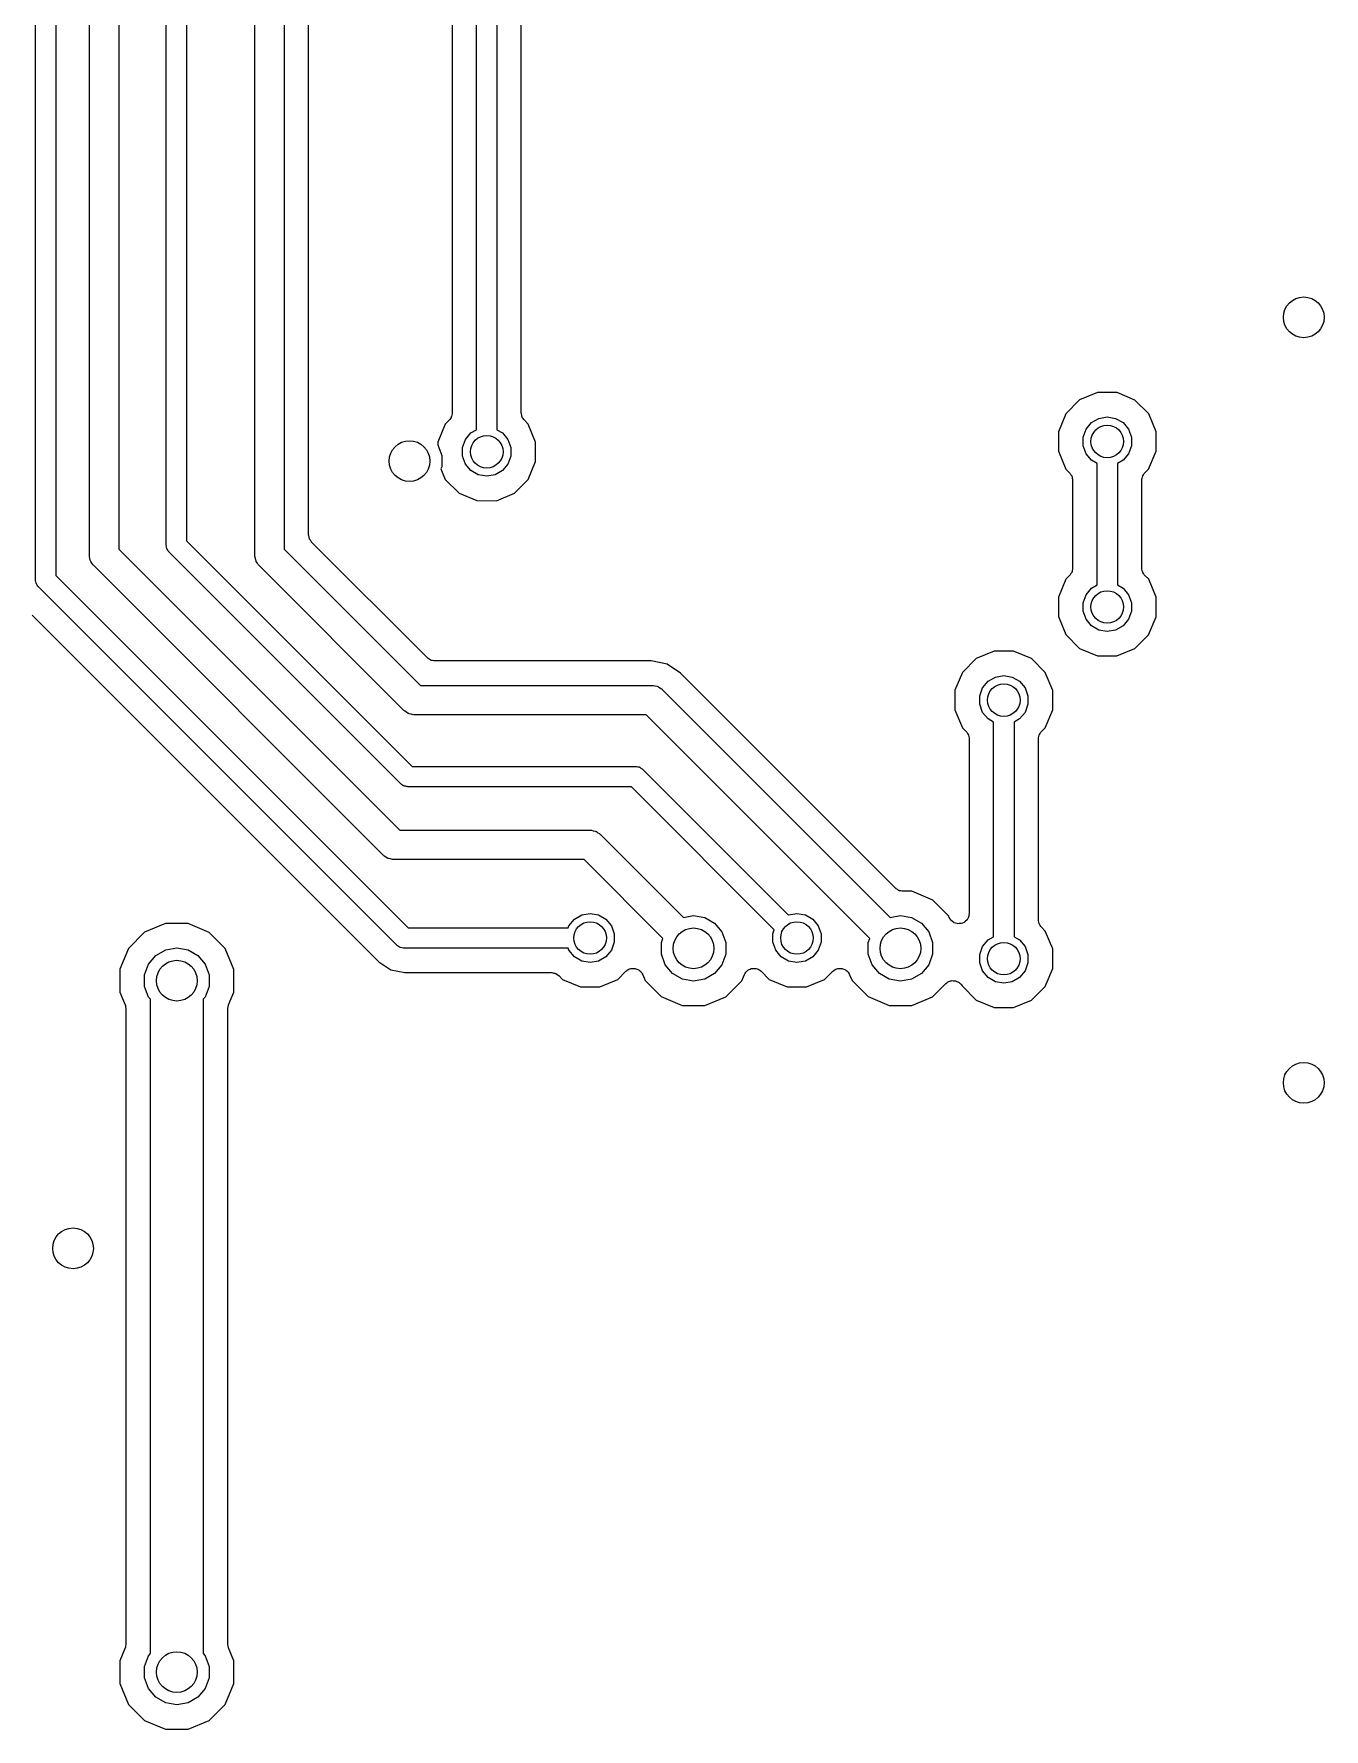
# Model space of a CAD drawing. Extents: x 25 to 125, y -125 to -25.
# Drawn here: x 38.25 to 54.1, y -111.69 to -90.88 of the extents above; entities that cross this region are included whole.
import ezdxf

# ---------------------------------------------------------------- set-up
doc = ezdxf.new("R2010")
doc.units = 0
doc.header["$MEASUREMENT"] = 0
doc.layers.add('BLACK', color=7, linetype='CONTINUOUS')

msp = doc.modelspace()

# ---------------------------------------------------------------- linework, layer by layer
at = {"layer": 'Black'}
for p, q in [((38.936, -97.282), (38.936, -48.768)), ((39.296, -48.8426), (39.296, -97.2074)), ((41.328, -49.53), (41.328, -97.2074)), ((40.968, -97.282), (40.968, -49.6046)), ((38.525, -56.18), (38.525, -97.5302)), ((39.88, -97.155), (39.88, -56.1503)), ((40.13, -56.1503), (40.13, -97.1032)), ((38.275, -97.582), (38.275, -56.2318)), ((43.69, -95.7417), (43.69, -84.7253)), ((43.94, -84.7253), (43.94, -95.7417)), ((44.24, -95.5359), (44.24, -84.9312)), ((41.628, -97.0306), (41.628, -89.3494)), ((43.39, -90.2381), (43.39, -95.5358)), ((51.3162, -95.2849), (51.0956, -95.376)), ((51.5549, -95.2851), (51.3162, -95.2849)), ((51.7753, -95.3766), (51.5549, -95.2851)), ((51.0956, -95.376), (50.9266, -95.5447)), ((51.944, -95.5456), (51.7753, -95.3766)), ((43.3066, -95.6717), (43.2151, -95.8921)), ((43.3527, -95.6257), (43.3066, -95.6717)), ((43.356, -95.6211), (43.3527, -95.6257)), ((43.3603, -95.6174), (43.356, -95.6211)), ((43.3686, -95.6031), (43.3603, -95.6174)), ((43.3781, -95.5896), (43.3686, -95.6031)), ((43.3795, -95.5841), (43.3781, -95.5896)), ((43.3823, -95.5792), (43.3795, -95.5841)), ((43.3852, -95.563), (43.3823, -95.5792)), ((43.3895, -95.547), (43.3852, -95.563)), ((43.39, -95.5358), (43.389, -95.5414)), ((43.389, -95.5414), (43.3895, -95.547)), ((44.241, -95.5414), (44.24, -95.5359)), ((44.2405, -95.5469), (44.241, -95.5414)), ((44.2448, -95.563), (44.2405, -95.5469)), ((44.2477, -95.5794), (44.2448, -95.563)), ((44.2504, -95.5842), (44.2477, -95.5794)), ((44.2519, -95.5895), (44.2504, -95.5842)), ((44.2614, -95.6031), (44.2519, -95.5895)), ((44.2697, -95.6176), (44.2614, -95.6031)), ((44.2739, -95.6211), (44.2697, -95.6176)), ((44.2771, -95.6257), (44.2739, -95.6211)), ((44.324, -95.6726), (44.2771, -95.6257)), ((44.4151, -95.8932), (44.324, -95.6726)), ((50.9266, -95.5447), (50.8351, -95.7651)), ((51.1742, -95.7344), (51.2414, -95.6543)), ((51.2414, -95.6543), (51.332, -95.602)), ((51.332, -95.602), (51.435, -95.5839)), ((51.435, -95.5839), (51.538, -95.602)), ((51.538, -95.602), (51.6286, -95.6543)), ((51.6286, -95.6543), (51.6958, -95.7344)), ((52.0351, -95.7662), (51.944, -95.5456)), ((43.2151, -95.8921), (43.2151, -95.9261)), ((43.2151, -95.9261), (43.2624, -96.0563)), ((43.5184, -95.9597), (43.5542, -95.8614)), ((43.5542, -95.8614), (43.6214, -95.7813)), ((43.6214, -95.7813), (43.69, -95.7417)), ((43.94, -95.7417), (44.0086, -95.7813)), ((44.0086, -95.7813), (44.0758, -95.8614)), ((44.0758, -95.8614), (44.1116, -95.9597)), ((44.415, -96.0289), (44.4151, -95.8932)), ((50.8351, -95.7651), (50.8349, -96.0038)), ((51.1384, -95.8327), (51.1742, -95.7344)), ((51.1384, -95.9373), (51.1384, -95.8327)), ((51.1742, -96.0356), (51.1384, -95.9373)), ((51.6958, -95.7344), (51.7316, -95.8327)), ((51.7316, -95.9373), (51.6958, -96.0356)), ((51.7316, -95.8327), (51.7316, -95.9373)), ((52.0349, -96.0049), (52.0351, -95.7662)), ((43.2624, -96.0563), (43.2624, -96.1957)), ((43.5184, -96.0643), (43.5184, -95.9597)), ((43.5542, -96.1626), (43.5184, -96.0643)), ((44.1116, -96.0643), (44.0758, -96.1626)), ((44.1116, -95.9597), (44.1116, -96.0643)), ((44.3234, -96.3523), (44.4149, -96.1319)), ((44.4149, -96.1319), (44.415, -96.0289)), ((44.415, -96.0289), (44.415, -96.0289)), ((50.8349, -96.0038), (50.926, -96.2244)), ((51.2414, -96.1157), (51.1742, -96.0356)), ((51.31, -96.1553), (51.2414, -96.1157)), ((51.6286, -96.1157), (51.56, -96.1553)), ((51.6958, -96.0356), (51.6286, -96.1157)), ((51.9434, -96.2253), (52.0349, -96.0049)), ((43.2624, -96.1957), (43.2527, -96.2224)), ((43.2527, -96.2224), (43.306, -96.3514)), ((43.306, -96.3514), (43.4747, -96.5204)), ((43.6214, -96.2427), (43.5542, -96.1626)), ((43.712, -96.295), (43.6214, -96.2427)), ((43.815, -96.3131), (43.712, -96.295)), ((43.918, -96.295), (43.815, -96.3131)), ((44.0086, -96.2427), (43.918, -96.295)), ((44.0758, -96.1626), (44.0086, -96.2427)), ((44.1544, -96.521), (44.3234, -96.3523)), ((50.926, -96.2244), (50.9729, -96.2713)), ((50.9729, -96.2713), (50.9761, -96.2759)), ((50.9761, -96.2759), (50.9803, -96.2794)), ((50.9803, -96.2794), (50.9886, -96.2939)), ((50.9886, -96.2939), (50.9981, -96.3075)), ((50.9981, -96.3075), (50.9996, -96.3128)), ((50.9996, -96.3128), (51.0023, -96.3176)), ((51.0023, -96.3176), (51.0052, -96.334)), ((51.0052, -96.334), (51.0095, -96.3501)), ((51.0095, -96.3501), (51.009, -96.3556)), ((51.009, -96.3556), (51.01, -96.3611)), ((51.31, -97.6467), (51.31, -96.1553)), ((51.56, -96.1553), (51.56, -97.6467)), ((51.86, -96.3612), (51.861, -96.3556)), ((51.8605, -96.35), (51.8648, -96.334)), ((51.861, -96.3556), (51.8605, -96.35)), ((51.8648, -96.334), (51.8677, -96.3178)), ((51.8677, -96.3178), (51.8705, -96.3129)), ((51.8705, -96.3129), (51.8719, -96.3074)), ((51.8719, -96.3074), (51.8814, -96.2939)), ((51.8814, -96.2939), (51.8897, -96.2796)), ((51.8897, -96.2796), (51.894, -96.2759)), ((51.894, -96.2759), (51.8973, -96.2713)), ((51.8973, -96.2713), (51.9434, -96.2253)), ((43.4747, -96.5204), (43.6951, -96.6119)), ((43.9338, -96.6121), (44.1544, -96.521)), ((51.01, -96.3611), (51.01, -97.4408)), ((51.86, -97.4409), (51.86, -96.3612)), ((43.6951, -96.6119), (43.9338, -96.6121)), ((39.881, -97.1604), (39.88, -97.155)), ((39.8805, -97.1659), (39.881, -97.1604)), ((39.8847, -97.1817), (39.8805, -97.1659)), ((39.8875, -97.1978), (39.8847, -97.1817)), ((40.13, -97.1032), (42.9008, -99.874)), ((41.629, -97.0361), (41.628, -97.0306)), ((41.6285, -97.0416), (41.629, -97.0361)), ((41.6328, -97.0577), (41.6285, -97.0416)), ((41.6357, -97.074), (41.6328, -97.0577)), ((41.6385, -97.0788), (41.6357, -97.074)), ((41.6399, -97.0842), (41.6385, -97.0788)), ((41.6494, -97.0978), (41.6399, -97.0842)), ((41.6577, -97.1122), (41.6494, -97.0978)), ((41.662, -97.1158), (41.6577, -97.1122)), ((41.6652, -97.1204), (41.662, -97.1158)), ((43.0876, -98.5428), (41.6652, -97.1204)), ((38.9374, -97.2898), (38.936, -97.282)), ((38.9367, -97.2977), (38.9374, -97.2898)), ((38.9428, -97.3204), (38.9367, -97.2977)), ((38.9469, -97.3436), (38.9428, -97.3204)), ((38.9508, -97.3504), (38.9469, -97.3436)), ((38.9529, -97.3581), (38.9508, -97.3504)), ((38.9664, -97.3773), (38.9529, -97.3581)), ((38.9781, -97.3977), (38.9664, -97.3773)), ((39.296, -97.2074), (42.7466, -100.658)), ((39.8903, -97.2025), (39.8875, -97.1978)), ((39.8917, -97.2078), (39.8903, -97.2025)), ((39.9011, -97.2212), (39.8917, -97.2078)), ((39.9092, -97.2353), (39.9011, -97.2212)), ((39.9135, -97.2389), (39.9092, -97.2353)), ((39.9166, -97.2434), (39.9135, -97.2389)), ((42.7606, -100.087), (39.9166, -97.2434)), ((40.9694, -97.2898), (40.968, -97.282)), ((40.9687, -97.2977), (40.9694, -97.2898)), ((40.9748, -97.3204), (40.9687, -97.2977)), ((40.9789, -97.3436), (40.9748, -97.3204)), ((40.9828, -97.3504), (40.9789, -97.3436)), ((40.9849, -97.3581), (40.9828, -97.3504)), ((40.9984, -97.3773), (40.9849, -97.3581)), ((41.0101, -97.3977), (40.9984, -97.3773)), ((41.328, -97.2074), (43.0006, -98.88)), ((38.276, -97.5874), (38.275, -97.582)), ((38.2755, -97.5929), (38.276, -97.5874)), ((38.2797, -97.6087), (38.2755, -97.5929)), ((38.525, -97.5302), (42.8508, -101.856)), ((38.9842, -97.4028), (38.9781, -97.3977)), ((38.9887, -97.4093), (38.9842, -97.4028)), ((42.5447, -100.965), (38.9887, -97.4093)), ((41.0162, -97.4028), (41.0101, -97.3977)), ((41.0207, -97.4093), (41.0162, -97.4028)), ((42.7987, -99.1873), (41.0207, -97.4093)), ((50.9266, -97.5767), (50.8351, -97.7971)), ((50.9727, -97.5307), (50.9266, -97.5767)), ((50.976, -97.5261), (50.9727, -97.5307)), ((50.9803, -97.5224), (50.976, -97.5261)), ((50.9886, -97.5081), (50.9803, -97.5224)), ((50.9981, -97.4946), (50.9886, -97.5081)), ((50.9995, -97.4891), (50.9981, -97.4946)), ((51.0023, -97.4842), (50.9995, -97.4891)), ((51.0052, -97.468), (51.0023, -97.4842)), ((51.0095, -97.452), (51.0052, -97.468)), ((51.01, -97.4408), (51.009, -97.4464)), ((51.009, -97.4464), (51.0095, -97.452)), ((51.861, -97.4464), (51.86, -97.4409)), ((51.8605, -97.4519), (51.861, -97.4464)), ((51.8648, -97.468), (51.8605, -97.4519)), ((51.8677, -97.4844), (51.8648, -97.468)), ((51.8704, -97.4892), (51.8677, -97.4844)), ((51.8719, -97.4945), (51.8704, -97.4892)), ((51.8814, -97.5081), (51.8719, -97.4945)), ((51.8897, -97.5226), (51.8814, -97.5081)), ((51.8939, -97.5261), (51.8897, -97.5226)), ((51.8971, -97.5307), (51.8939, -97.5261)), ((51.944, -97.5776), (51.8971, -97.5307)), ((52.0351, -97.7982), (51.944, -97.5776)), ((38.2825, -97.6248), (38.2797, -97.6087)), ((38.2853, -97.6295), (38.2825, -97.6248)), ((38.2867, -97.6348), (38.2853, -97.6295)), ((38.2961, -97.6482), (38.2867, -97.6348)), ((38.3042, -97.6623), (38.2961, -97.6482)), ((38.3085, -97.6659), (38.3042, -97.6623)), ((38.3116, -97.6704), (38.3085, -97.6659)), ((42.7106, -102.069), (38.3116, -97.6704)), ((50.8351, -97.7971), (50.8349, -98.0358)), ((51.1384, -97.8647), (51.1742, -97.7664)), ((51.1742, -97.7664), (51.2414, -97.6863)), ((51.2414, -97.6863), (51.31, -97.6467)), ((51.56, -97.6467), (51.6286, -97.6863)), ((51.6286, -97.6863), (51.6958, -97.7664)), ((51.6958, -97.7664), (51.7316, -97.8647)), ((52.0349, -98.0369), (52.0351, -97.7982)), ((38.2338, -98.0168), (42.4896, -102.273)), ((51.1384, -97.9693), (51.1384, -97.8647)), ((51.1742, -98.0676), (51.1384, -97.9693)), ((51.7316, -97.9693), (51.6958, -98.0676)), ((51.7316, -97.8647), (51.7316, -97.9693)), ((50.8349, -98.0358), (50.926, -98.2564)), ((51.2414, -98.1477), (51.1742, -98.0676)), ((51.332, -98.2), (51.2414, -98.1477)), ((51.435, -98.2181), (51.332, -98.2)), ((51.538, -98.2), (51.435, -98.2181)), ((51.6286, -98.1477), (51.538, -98.2)), ((51.6958, -98.0676), (51.6286, -98.1477)), ((51.9434, -98.2573), (52.0349, -98.0369)), ((50.926, -98.2564), (51.0947, -98.4254)), ((51.0947, -98.4254), (51.3151, -98.5169)), ((51.5538, -98.5171), (51.7744, -98.426)), ((51.7744, -98.426), (51.9434, -98.2573)), ((43.0922, -98.546), (43.0876, -98.5428)), ((43.0958, -98.5503), (43.0922, -98.546)), ((43.1102, -98.5586), (43.0958, -98.5503)), ((43.1238, -98.5681), (43.1102, -98.5586)), ((43.1292, -98.5695), (43.1238, -98.5681)), ((43.134, -98.5723), (43.1292, -98.5695)), ((43.1503, -98.5752), (43.134, -98.5723)), ((43.1664, -98.5795), (43.1503, -98.5752)), ((43.1719, -98.579), (43.1664, -98.5795)), ((43.1774, -98.58), (43.1719, -98.579)), ((45.8345, -98.58), (43.1774, -98.58)), ((46.0297, -98.6188), (45.8345, -98.58)), ((46.1953, -98.7294), (46.0297, -98.6188)), ((49.8256, -98.551), (49.6566, -98.7197)), ((50.0462, -98.4599), (49.8256, -98.551)), ((50.2849, -98.4601), (50.0462, -98.4599)), ((50.5053, -98.5516), (50.2849, -98.4601)), ((50.674, -98.7206), (50.5053, -98.5516)), ((51.3151, -98.5169), (51.5538, -98.5171)), ((48.8367, -101.371), (46.1953, -98.7294)), ((49.6566, -98.7197), (49.5651, -98.9401)), ((49.9042, -98.9094), (49.9714, -98.8293)), ((49.9714, -98.8293), (50.062, -98.777)), ((50.062, -98.777), (50.165, -98.7589)), ((50.165, -98.7589), (50.268, -98.777)), ((50.268, -98.777), (50.3586, -98.8293)), ((50.3586, -98.8293), (50.4258, -98.9094)), ((50.7651, -98.9412), (50.674, -98.7206)), ((43.0006, -98.88), (45.847, -98.88)), ((45.847, -98.88), (45.8548, -98.8814)), ((45.8548, -98.8814), (45.8627, -98.8807)), ((45.8627, -98.8807), (45.8854, -98.8868)), ((45.8854, -98.8868), (45.9086, -98.8909)), ((45.9086, -98.8909), (45.9154, -98.8948)), ((45.9154, -98.8948), (45.9231, -98.8969)), ((45.9231, -98.8969), (45.9423, -98.9104)), ((45.9423, -98.9104), (45.9627, -98.9221)), ((45.9627, -98.9221), (45.9678, -98.9282)), ((45.9678, -98.9282), (45.9743, -98.9327)), ((45.9743, -98.9327), (48.7701, -101.729)), ((49.5651, -98.9401), (49.5649, -99.1788)), ((49.8684, -99.0077), (49.9042, -98.9094)), ((49.8684, -99.1123), (49.8684, -99.0077)), ((50.4258, -98.9094), (50.4616, -99.0077)), ((50.4616, -99.0077), (50.4616, -99.1123)), ((50.7649, -99.1799), (50.7651, -98.9412)), ((42.8052, -99.1918), (42.7987, -99.1873)), ((42.8103, -99.1979), (42.8052, -99.1918)), ((42.8307, -99.2096), (42.8103, -99.1979)), ((42.8499, -99.2231), (42.8307, -99.2096)), ((42.8576, -99.2252), (42.8499, -99.2231)), ((42.8644, -99.2291), (42.8576, -99.2252)), ((42.8876, -99.2332), (42.8644, -99.2291)), ((42.9103, -99.2393), (42.8876, -99.2332)), ((42.9182, -99.2386), (42.9103, -99.2393)), ((42.926, -99.24), (42.9182, -99.2386)), ((45.7724, -99.24), (42.926, -99.24)), ((48.5186, -101.986), (45.7724, -99.24)), ((49.5649, -99.1788), (49.656, -99.3994)), ((49.9042, -99.2106), (49.8684, -99.1123)), ((49.9714, -99.2907), (49.9042, -99.2106)), ((50.4258, -99.2106), (50.3586, -99.2907)), ((50.4616, -99.1123), (50.4258, -99.2106)), ((50.6734, -99.4003), (50.7649, -99.1799)), ((49.656, -99.3994), (49.7029, -99.4463)), ((49.7029, -99.4463), (49.706, -99.4509)), ((49.706, -99.4509), (49.7103, -99.4544)), ((49.7103, -99.4544), (49.7186, -99.4689)), ((49.7186, -99.4689), (49.7281, -99.4825)), ((50.04, -99.3303), (49.9714, -99.2907)), ((50.04, -101.811), (50.04, -99.3303)), ((50.3586, -99.2907), (50.29, -99.3303)), ((50.29, -99.3303), (50.29, -101.811)), ((50.6019, -99.4824), (50.6114, -99.4689)), ((50.6114, -99.4689), (50.6197, -99.4546)), ((50.6197, -99.4546), (50.624, -99.4509)), ((50.624, -99.4509), (50.6273, -99.4463)), ((50.6273, -99.4463), (50.6734, -99.4003)), ((49.7281, -99.4825), (49.7296, -99.4878)), ((49.7296, -99.4878), (49.7323, -99.4926)), ((49.7323, -99.4926), (49.7352, -99.509)), ((49.7352, -99.509), (49.7395, -99.5251)), ((49.7395, -99.5251), (49.739, -99.5306)), ((49.739, -99.5306), (49.74, -99.5361)), ((49.74, -99.5361), (49.74, -101.68)), ((50.59, -99.5362), (50.591, -99.5306)), ((50.59, -101.759), (50.59, -99.5362)), ((50.5905, -99.525), (50.5948, -99.509)), ((50.591, -99.5306), (50.5905, -99.525)), ((50.5948, -99.509), (50.5977, -99.4928)), ((50.5977, -99.4928), (50.6005, -99.4879)), ((50.6005, -99.4879), (50.6019, -99.4824)), ((42.9008, -99.874), (45.643, -99.874)), ((45.643, -99.874), (45.6484, -99.8749)), ((45.6484, -99.8749), (45.6539, -99.8745)), ((45.6539, -99.8745), (45.6696, -99.8787)), ((45.6696, -99.8787), (45.6857, -99.8815)), ((45.6857, -99.8815), (45.6905, -99.8843)), ((45.6905, -99.8843), (45.6958, -99.8857)), ((45.6958, -99.8857), (45.7092, -99.8951)), ((42.7651, -100.091), (42.7606, -100.087)), ((42.7686, -100.095), (42.7651, -100.091)), ((42.7828, -100.103), (42.7686, -100.095)), ((45.7092, -99.8951), (45.7233, -99.9032)), ((45.7233, -99.9032), (45.7269, -99.9074)), ((45.7269, -99.9074), (45.7314, -99.9106)), ((45.7314, -99.9106), (47.52, -101.699)), ((42.7962, -100.112), (42.7828, -100.103)), ((42.8015, -100.114), (42.7962, -100.112)), ((42.8062, -100.116), (42.8015, -100.114)), ((42.8223, -100.119), (42.8062, -100.116)), ((42.8381, -100.124), (42.8223, -100.119)), ((42.8436, -100.123), (42.8381, -100.124)), ((42.849, -100.124), (42.8436, -100.123)), ((45.5912, -100.124), (42.849, -100.124)), ((47.3464, -101.879), (45.5912, -100.124)), ((42.7466, -100.658), (45.085, -100.658)), ((45.085, -100.658), (45.0928, -100.659)), ((45.0928, -100.659), (45.1007, -100.659)), ((45.1007, -100.659), (45.1234, -100.665)), ((45.1234, -100.665), (45.1466, -100.669)), ((45.1466, -100.669), (45.1534, -100.673)), ((45.1534, -100.673), (45.1611, -100.675)), ((45.1611, -100.675), (45.1803, -100.688)), ((45.1803, -100.688), (45.2007, -100.7)), ((45.2007, -100.7), (45.2058, -100.706)), ((45.2058, -100.706), (45.2123, -100.711)), ((45.2123, -100.711), (46.2301, -101.729)), ((42.5512, -100.97), (42.5447, -100.965)), ((42.5563, -100.976), (42.5512, -100.97)), ((42.5767, -100.988), (42.5563, -100.976)), ((42.5959, -101.001), (42.5767, -100.988)), ((42.6036, -101.003), (42.5959, -101.001)), ((42.6104, -101.007), (42.6036, -101.003)), ((42.6336, -101.011), (42.6104, -101.007)), ((42.6563, -101.017), (42.6336, -101.011)), ((42.6642, -101.017), (42.6563, -101.017)), ((42.672, -101.018), (42.6642, -101.017)), ((45.0104, -101.018), (42.672, -101.018)), ((45.9786, -101.986), (45.0104, -101.018)), ((48.8412, -101.374), (48.8367, -101.371)), ((48.8447, -101.378), (48.8412, -101.374)), ((48.8591, -101.387), (48.8447, -101.378)), ((48.8728, -101.396), (48.8591, -101.387)), ((48.8781, -101.398), (48.8728, -101.396)), ((48.8829, -101.4), (48.8781, -101.398)), ((48.8993, -101.403), (48.8829, -101.4)), ((48.9154, -101.408), (48.8993, -101.403)), ((48.9209, -101.407), (48.9154, -101.408)), ((48.9263, -101.408), (48.9209, -101.407)), ((49.0348, -101.408), (48.9263, -101.408)), ((49.292, -101.515), (49.0348, -101.408)), ((49.4888, -101.712), (49.292, -101.515)), ((44.8242, -101.83), (44.8914, -101.75)), ((44.8914, -101.75), (44.982, -101.698)), ((44.982, -101.698), (45.085, -101.68)), ((45.085, -101.68), (45.188, -101.698)), ((45.188, -101.698), (45.2786, -101.75)), ((45.2786, -101.75), (45.3458, -101.83)), ((46.2301, -101.729), (46.355, -101.706)), ((46.355, -101.706), (46.4923, -101.731)), ((46.4923, -101.731), (46.6131, -101.8)), ((47.52, -101.699), (47.522, -101.698)), ((47.522, -101.698), (47.625, -101.68)), ((47.625, -101.68), (47.728, -101.698)), ((47.728, -101.698), (47.8186, -101.75)), ((47.8186, -101.75), (47.8858, -101.83)), ((48.7701, -101.729), (48.895, -101.706)), ((48.895, -101.706), (49.0323, -101.731)), ((49.0323, -101.731), (49.1531, -101.8)), ((49.4956, -101.729), (49.4888, -101.712)), ((49.506, -101.745), (49.4956, -101.729)), ((49.5157, -101.762), (49.506, -101.745)), ((49.5178, -101.763), (49.5157, -101.762)), ((49.5193, -101.766), (49.5178, -101.763)), ((49.5347, -101.778), (49.5193, -101.766)), ((49.7103, -101.762), (49.6955, -101.774)), ((49.7117, -101.759), (49.7103, -101.762)), ((49.7137, -101.757), (49.7117, -101.759)), ((49.7227, -101.74), (49.7137, -101.757)), ((49.7323, -101.724), (49.7227, -101.74)), ((49.7328, -101.721), (49.7323, -101.724)), ((49.7341, -101.718), (49.7328, -101.721)), ((49.7366, -101.699), (49.7341, -101.718)), ((49.74, -101.68), (49.7366, -101.699)), ((50.591, -101.764), (50.59, -101.759)), ((50.5905, -101.77), (50.591, -101.764)), ((39.614, -101.911), (39.4169, -102.108)), ((39.8714, -101.805), (39.614, -101.911)), ((40.1499, -101.805), (39.8714, -101.805)), ((40.407, -101.912), (40.1499, -101.805)), ((40.6038, -102.109), (40.407, -101.912)), ((42.8508, -101.856), (44.8149, -101.856)), ((44.8149, -101.856), (44.8242, -101.83)), ((45.3458, -101.83), (45.3816, -101.929)), ((45.3816, -101.929), (45.3816, -102.033)), ((46.6131, -101.8), (46.7027, -101.907)), ((46.7027, -101.907), (46.7504, -102.038)), ((47.3284, -101.929), (47.3464, -101.879)), ((47.3284, -102.033), (47.3284, -101.929)), ((47.8858, -101.83), (47.9216, -101.929)), ((47.9216, -101.929), (47.9216, -102.033)), ((49.1531, -101.8), (49.2427, -101.907)), ((49.2427, -101.907), (49.2904, -102.038)), ((49.5495, -101.79), (49.5347, -101.778)), ((49.5521, -101.791), (49.5495, -101.79)), ((49.5543, -101.793), (49.5521, -101.791)), ((49.5727, -101.799), (49.5543, -101.793)), ((49.5909, -101.805), (49.5727, -101.799)), ((49.5937, -101.805), (49.5909, -101.805)), ((49.5963, -101.806), (49.5937, -101.805)), ((49.6157, -101.805), (49.5963, -101.806)), ((49.6351, -101.805), (49.6157, -101.805)), ((49.6376, -101.804), (49.6351, -101.805)), ((49.6404, -101.804), (49.6376, -101.804)), ((49.6583, -101.797), (49.6404, -101.804)), ((49.6765, -101.79), (49.6583, -101.797)), ((49.6786, -101.788), (49.6765, -101.79)), ((49.6811, -101.787), (49.6786, -101.788)), ((49.6955, -101.774), (49.6811, -101.787)), ((49.9714, -102.004), (50.04, -101.965)), ((50.04, -101.965), (50.04, -101.811)), ((50.29, -101.811), (50.29, -101.965)), ((50.29, -101.965), (50.3586, -102.004)), ((50.5948, -101.786), (50.5905, -101.77)), ((50.5977, -101.802), (50.5948, -101.786)), ((50.6004, -101.807), (50.5977, -101.802)), ((50.6019, -101.813), (50.6004, -101.807)), ((50.6114, -101.826), (50.6019, -101.813)), ((50.6197, -101.841), (50.6114, -101.826)), ((50.624, -101.844), (50.6197, -101.841)), ((50.6271, -101.849), (50.624, -101.844)), ((50.674, -101.896), (50.6271, -101.849)), ((50.7651, -102.116), (50.674, -101.896)), ((39.4169, -102.108), (39.3101, -102.365)), ((39.7519, -102.197), (39.8727, -102.128)), ((39.8727, -102.128), (40.01, -102.103)), ((40.01, -102.103), (40.1473, -102.128)), ((40.1473, -102.128), (40.2681, -102.197)), ((40.7101, -102.366), (40.6038, -102.109)), ((42.7151, -102.073), (42.7106, -102.069)), ((42.7187, -102.077), (42.7151, -102.073)), ((42.7328, -102.085), (42.7187, -102.077)), ((42.7462, -102.094), (42.7328, -102.085)), ((42.7515, -102.096), (42.7462, -102.094)), ((42.7562, -102.098), (42.7515, -102.096)), ((42.7723, -102.101), (42.7562, -102.098)), ((42.7881, -102.106), (42.7723, -102.101)), ((42.7936, -102.105), (42.7881, -102.106)), ((42.799, -102.106), (42.7936, -102.105)), ((44.8149, -102.106), (42.799, -102.106)), ((44.8242, -102.132), (44.8149, -102.106)), ((44.8914, -102.212), (44.8242, -102.132)), ((45.3458, -102.132), (45.2786, -102.212)), ((45.3816, -102.033), (45.3458, -102.132)), ((45.9596, -102.038), (45.9786, -101.986)), ((45.9596, -102.178), (45.9596, -102.038)), ((46.0073, -102.309), (45.9596, -102.178)), ((46.7504, -102.178), (46.7027, -102.309)), ((46.7504, -102.038), (46.7504, -102.178)), ((47.3642, -102.132), (47.3284, -102.033)), ((47.4314, -102.212), (47.3642, -102.132)), ((47.8858, -102.132), (47.8186, -102.212)), ((47.9216, -102.033), (47.8858, -102.132)), ((48.4996, -102.038), (48.5186, -101.986)), ((48.4996, -102.178), (48.4996, -102.038)), ((48.5473, -102.309), (48.4996, -102.178)), ((49.2904, -102.178), (49.2427, -102.309)), ((49.2904, -102.038), (49.2904, -102.178)), ((49.8684, -102.183), (49.9042, -102.084)), ((49.8684, -102.287), (49.8684, -102.183)), ((49.9042, -102.084), (49.9714, -102.004)), ((50.3586, -102.004), (50.4258, -102.084)), ((50.4258, -102.084), (50.4616, -102.183)), ((50.4616, -102.183), (50.4616, -102.287)), ((50.7649, -102.355), (50.7651, -102.116)), ((39.3101, -102.365), (39.3099, -102.644)), ((39.6146, -102.435), (39.6623, -102.304)), ((39.6623, -102.304), (39.7519, -102.197)), ((40.2681, -102.197), (40.3577, -102.304)), ((40.3577, -102.304), (40.4054, -102.435)), ((40.7099, -102.645), (40.7101, -102.366)), ((42.4896, -102.273), (42.6373, -102.371)), ((42.6373, -102.371), (42.8115, -102.406)), ((44.982, -102.264), (44.8914, -102.212)), ((45.085, -102.282), (44.982, -102.264)), ((45.188, -102.264), (45.085, -102.282)), ((45.2786, -102.212), (45.188, -102.264)), ((45.4244, -102.49), (45.5242, -102.39)), ((45.5242, -102.39), (45.5356, -102.382)), ((45.5356, -102.382), (45.5458, -102.373)), ((45.5458, -102.373), (45.5536, -102.37)), ((45.5536, -102.37), (45.5604, -102.365)), ((45.5604, -102.365), (45.5738, -102.361)), ((45.5738, -102.361), (45.5866, -102.356)), ((45.5866, -102.356), (45.5949, -102.356)), ((45.5949, -102.356), (45.603, -102.354)), ((45.603, -102.354), (45.6168, -102.355)), ((45.6168, -102.355), (45.6307, -102.354)), ((45.6307, -102.354), (45.6386, -102.357)), ((45.6386, -102.357), (45.6469, -102.358)), ((45.6469, -102.358), (45.6595, -102.363)), ((45.6595, -102.363), (45.6727, -102.368)), ((45.6727, -102.368), (45.6793, -102.373)), ((45.6793, -102.373), (45.6869, -102.376)), ((45.6869, -102.376), (45.6967, -102.386)), ((45.6967, -102.386), (45.7077, -102.394)), ((46.0969, -102.416), (46.0073, -102.309)), ((46.7027, -102.309), (46.6131, -102.416)), ((47.0024, -102.394), (47.0134, -102.386)), ((47.0134, -102.386), (47.0232, -102.376)), ((47.0232, -102.376), (47.0308, -102.372)), ((47.0308, -102.372), (47.0374, -102.367)), ((47.0374, -102.367), (47.0506, -102.363)), ((47.0506, -102.363), (47.0632, -102.357)), ((47.0632, -102.357), (47.0715, -102.357)), ((47.0715, -102.357), (47.0795, -102.354)), ((47.0795, -102.354), (47.0933, -102.355)), ((47.0933, -102.355), (47.1071, -102.354)), ((47.1071, -102.354), (47.1152, -102.356)), ((47.1152, -102.356), (47.1236, -102.356)), ((47.1236, -102.356), (47.1364, -102.361)), ((47.1364, -102.361), (47.1497, -102.365)), ((47.1497, -102.365), (47.1566, -102.37)), ((47.1566, -102.37), (47.1643, -102.373)), ((47.1643, -102.373), (47.1745, -102.382)), ((47.1745, -102.382), (47.1858, -102.39)), ((47.1858, -102.39), (47.2847, -102.489)), ((47.522, -102.264), (47.4314, -102.212)), ((47.625, -102.282), (47.522, -102.264)), ((47.728, -102.264), (47.625, -102.282)), ((47.8186, -102.212), (47.728, -102.264)), ((47.9644, -102.49), (48.0642, -102.39)), ((48.0642, -102.39), (48.0756, -102.382)), ((48.0756, -102.382), (48.0858, -102.373)), ((48.0858, -102.373), (48.0936, -102.37)), ((48.0936, -102.37), (48.1004, -102.365)), ((48.1004, -102.365), (48.1138, -102.361)), ((48.1138, -102.361), (48.1266, -102.356)), ((48.1266, -102.356), (48.1349, -102.356)), ((48.1349, -102.356), (48.143, -102.354)), ((48.143, -102.354), (48.1568, -102.355)), ((48.1568, -102.355), (48.1707, -102.354)), ((48.1707, -102.354), (48.1786, -102.357)), ((48.1786, -102.357), (48.1869, -102.358)), ((48.1869, -102.358), (48.1995, -102.363)), ((48.1995, -102.363), (48.2127, -102.368)), ((48.2127, -102.368), (48.2193, -102.373)), ((48.2193, -102.373), (48.2269, -102.376)), ((48.2269, -102.376), (48.2367, -102.386)), ((48.2367, -102.386), (48.2477, -102.394)), ((48.6369, -102.416), (48.5473, -102.309)), ((49.2427, -102.309), (49.1531, -102.416)), ((49.9042, -102.386), (49.8684, -102.287)), ((49.9714, -102.466), (49.9042, -102.386)), ((50.4258, -102.386), (50.3586, -102.466)), ((50.4616, -102.287), (50.4258, -102.386)), ((50.6734, -102.575), (50.7649, -102.355)), ((39.6146, -102.575), (39.6146, -102.435)), ((39.6623, -102.706), (39.6146, -102.575)), ((40.4054, -102.575), (40.3577, -102.706)), ((40.4054, -102.435), (40.4054, -102.575)), ((42.8115, -102.406), (44.6088, -102.406)), ((44.6088, -102.406), (44.6144, -102.407)), ((44.6144, -102.407), (44.62, -102.406)), ((44.62, -102.406), (44.636, -102.411)), ((44.636, -102.411), (44.6522, -102.414)), ((44.6522, -102.414), (44.6571, -102.416)), ((44.6571, -102.416), (44.6626, -102.418)), ((44.6626, -102.418), (44.6761, -102.427)), ((44.6761, -102.427), (44.6904, -102.436)), ((44.6904, -102.436), (44.6941, -102.44)), ((44.6941, -102.44), (44.6987, -102.443)), ((44.6987, -102.443), (44.7447, -102.489)), ((44.7447, -102.489), (44.9651, -102.581)), ((44.9651, -102.581), (45.2038, -102.581)), ((45.2038, -102.581), (45.4244, -102.49)), ((45.7077, -102.394), (45.7122, -102.402)), ((45.7122, -102.402), (45.7181, -102.407)), ((45.7181, -102.407), (45.7239, -102.42)), ((45.7239, -102.42), (45.7313, -102.432)), ((45.7313, -102.432), (45.7612, -102.504)), ((45.7612, -102.504), (45.958, -102.701)), ((46.2177, -102.485), (46.0969, -102.416)), ((46.355, -102.51), (46.2177, -102.485)), ((46.4923, -102.485), (46.355, -102.51)), ((46.6131, -102.416), (46.4923, -102.485)), ((46.751, -102.702), (46.9481, -102.505)), ((46.9481, -102.505), (46.9787, -102.431)), ((46.9787, -102.431), (46.9861, -102.42)), ((46.9861, -102.42), (46.992, -102.407)), ((46.992, -102.407), (46.9979, -102.401)), ((46.9979, -102.401), (47.0024, -102.394)), ((47.2847, -102.489), (47.5051, -102.581)), ((47.5051, -102.581), (47.7438, -102.581)), ((47.7438, -102.581), (47.9644, -102.49)), ((48.2477, -102.394), (48.2522, -102.402)), ((48.2522, -102.402), (48.2581, -102.407)), ((48.2581, -102.407), (48.2639, -102.42)), ((48.2639, -102.42), (48.2713, -102.432)), ((48.2713, -102.432), (48.3012, -102.504)), ((48.3012, -102.504), (48.498, -102.701)), ((48.7577, -102.485), (48.6369, -102.416)), ((48.895, -102.51), (48.7577, -102.485)), ((49.0323, -102.485), (48.895, -102.51)), ((49.1531, -102.416), (49.0323, -102.485)), ((49.291, -102.702), (49.4522, -102.541)), ((49.4522, -102.541), (49.4635, -102.533)), ((49.4635, -102.533), (49.4738, -102.524)), ((49.4738, -102.524), (49.4815, -102.52)), ((49.4815, -102.52), (49.4883, -102.516)), ((49.4883, -102.516), (49.5017, -102.512)), ((49.5017, -102.512), (49.5145, -102.507)), ((49.5145, -102.507), (49.5229, -102.506)), ((49.5229, -102.506), (49.5309, -102.504)), ((49.5309, -102.504), (49.5448, -102.505)), ((49.5448, -102.505), (49.5586, -102.505)), ((49.5586, -102.505), (49.5666, -102.507)), ((49.5666, -102.507), (49.5749, -102.508)), ((49.5749, -102.508), (49.5874, -102.514)), ((49.5874, -102.514), (49.6007, -102.518)), ((49.6007, -102.518), (49.6073, -102.523)), ((49.6073, -102.523), (49.6148, -102.527)), ((49.6148, -102.527), (49.6246, -102.537)), ((49.6246, -102.537), (49.6356, -102.545)), ((49.6356, -102.545), (49.6401, -102.552)), ((49.6401, -102.552), (49.646, -102.558)), ((49.646, -102.558), (49.6516, -102.57)), ((49.6516, -102.57), (49.8247, -102.743)), ((50.062, -102.518), (49.9714, -102.466)), ((50.165, -102.536), (50.062, -102.518)), ((50.268, -102.518), (50.165, -102.536)), ((50.3586, -102.466), (50.268, -102.518)), ((50.5044, -102.744), (50.6734, -102.575)), ((39.3099, -102.644), (39.3754, -102.802)), ((39.3754, -102.802), (39.376, -102.805)), ((39.376, -102.805), (39.3773, -102.807)), ((39.3773, -102.807), (39.3807, -102.826)), ((39.685, -102.733), (39.6623, -102.706)), ((39.685, -110.765), (39.685, -102.733)), ((40.3577, -102.706), (40.335, -102.733)), ((40.335, -102.733), (40.335, -110.765)), ((40.6393, -102.826), (40.6427, -102.807)), ((40.6427, -102.807), (40.6441, -102.805)), ((40.6441, -102.805), (40.6447, -102.802)), ((40.6447, -102.802), (40.7099, -102.645)), ((45.958, -102.701), (46.2152, -102.808)), ((46.4936, -102.808), (46.751, -102.702)), ((48.498, -102.701), (48.7552, -102.808)), ((49.0336, -102.808), (49.291, -102.702)), ((49.8247, -102.743), (50.0451, -102.835)), ((50.2838, -102.835), (50.5044, -102.744)), ((39.3807, -102.826), (39.3849, -102.845)), ((39.3849, -102.845), (39.3845, -102.848)), ((39.3845, -102.848), (39.385, -102.851)), ((39.385, -102.851), (39.385, -110.648)), ((40.635, -102.85), (40.6355, -102.848)), ((40.635, -110.647), (40.635, -102.85)), ((40.6351, -102.845), (40.6393, -102.826)), ((40.6355, -102.848), (40.6351, -102.845)), ((46.2152, -102.808), (46.4936, -102.808)), ((48.7552, -102.808), (49.0336, -102.808)), ((50.0451, -102.835), (50.2838, -102.835)), ((39.3753, -110.696), (39.3101, -110.853)), ((39.3759, -110.693), (39.3753, -110.696)), ((39.3773, -110.691), (39.3759, -110.693)), ((39.3807, -110.672), (39.3773, -110.691)), ((39.3849, -110.653), (39.3807, -110.672)), ((39.385, -110.648), (39.3845, -110.65)), ((39.3845, -110.65), (39.3849, -110.653)), ((40.6355, -110.65), (40.635, -110.647)), ((40.6351, -110.653), (40.6355, -110.65)), ((40.6393, -110.672), (40.6351, -110.653)), ((40.6427, -110.691), (40.6393, -110.672)), ((40.644, -110.693), (40.6427, -110.691)), ((40.6446, -110.696), (40.644, -110.693)), ((40.7101, -110.854), (40.6446, -110.696)), ((39.3101, -110.853), (39.3099, -111.132)), ((39.6146, -110.923), (39.6623, -110.792)), ((39.6146, -111.063), (39.6146, -110.923)), ((39.6623, -110.792), (39.685, -110.765)), ((40.335, -110.765), (40.3577, -110.792)), ((40.3577, -110.792), (40.4054, -110.923)), ((40.4054, -110.923), (40.4054, -111.063)), ((40.7099, -111.133), (40.7101, -110.854)), ((39.3099, -111.132), (39.4162, -111.389)), ((39.6623, -111.194), (39.6146, -111.063)), ((40.4054, -111.063), (40.3577, -111.194)), ((39.7519, -111.301), (39.6623, -111.194)), ((39.8727, -111.37), (39.7519, -111.301)), ((40.2681, -111.301), (40.1473, -111.37)), ((40.3577, -111.194), (40.2681, -111.301)), ((40.6031, -111.39), (40.7099, -111.133)), ((39.4162, -111.389), (39.613, -111.586)), ((40.01, -111.395), (39.8727, -111.37)), ((40.1473, -111.37), (40.01, -111.395)), ((40.406, -111.587), (40.6031, -111.39)), ((39.613, -111.586), (39.8702, -111.693)), ((39.8702, -111.693), (40.1486, -111.693)), ((40.1486, -111.693), (40.406, -111.587))]:
    msp.add_line(p, q, dxfattribs=at)
for centre, radius in [((53.848, -94.361), 0.25), ((51.435, -95.885), 0.2), ((42.867, -96.126), 0.25), ((43.815, -96.012), 0.2), ((51.435, -97.917), 0.2), ((50.165, -99.06), 0.2), ((45.085, -101.981), 0.2), ((46.355, -102.108), 0.25), ((47.625, -101.981), 0.2), ((48.895, -102.108), 0.25), ((50.165, -102.235), 0.2), ((40.01, -102.505), 0.25), ((53.848, -103.759), 0.25), ((38.735, -105.791), 0.25), ((40.01, -110.993), 0.25)]:
    msp.add_circle(centre, radius, dxfattribs=at)

doc.saveas('drawing.dxf')
